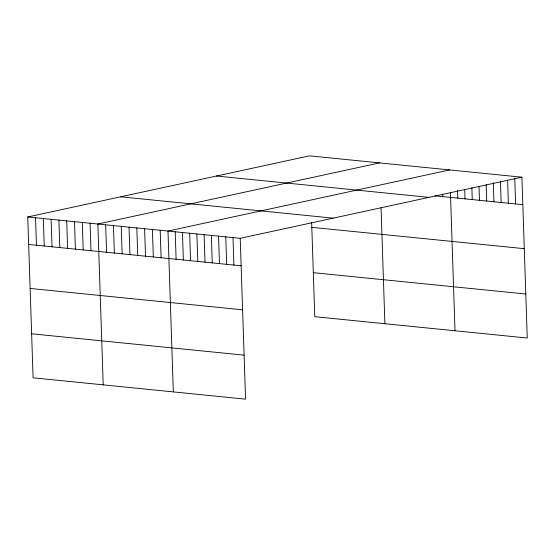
<?xml version="1.0" encoding="UTF-8"?>
<svg xmlns="http://www.w3.org/2000/svg" width="555" height="555" viewBox="0 0 555 555"><rect width="100%" height="100%" fill="white"/><g stroke="black" fill="none" stroke-linecap="round" stroke-linejoin="round"><path stroke-width="0.83" d="M521.915 177.191L240.225 238.317L245.56 399.156L33.085 377.809L27.75 216.977L309.44 155.844L521.915 177.191L527.25 338.023L314.775 316.683L311.653 222.534M379.558 162.893L97.867 224.019L103.202 384.851M449.675 169.934L167.985 231.06L173.32 391.892M435.002 195.846L522.824 204.67M216.485 176.018L428.96 197.365M120.706 196.803L333.18 218.15M311.813 227.335L524.288 248.675M27.75 216.977L240.225 238.317M313.318 272.671L525.793 294.018M28.659 244.45L241.134 265.796M30.123 288.461L242.597 309.808M31.628 333.798L244.096 355.144M514.749 178.183L515.602 203.942M507.61 180.035L508.38 203.22M500.443 181.027L501.151 202.492M493.305 182.873L493.929 201.763M486.166 184.725L486.707 201.042M479.027 186.577L479.478 200.313M471.861 187.569L472.256 199.592M464.722 189.422L465.035 198.863M457.556 190.407L457.813 198.135M450.417 192.259L455.01 330.766M442.71 194.056L442.793 196.63M381.049 207.972L384.892 323.725M233.003 237.596L233.912 265.075M225.774 236.867L226.69 264.346M218.552 236.146L219.461 263.618M211.33 235.417L212.239 262.897M204.101 234.689L205.017 262.168M196.879 233.967L197.788 261.44M189.657 233.239L190.566 260.718M182.428 232.517L183.344 259.99M175.207 231.789L176.115 259.268M160.194 230.276L161.103 257.756M152.403 229.499L153.312 256.972M144.612 228.715L145.521 256.195M136.821 227.932L137.73 255.411M129.031 227.148L129.939 254.627M121.24 226.364L122.149 253.843M113.449 225.587L114.358 253.059M105.658 224.803L106.567 252.275M90.076 223.235L90.985 250.714M82.286 222.451L83.195 249.93M74.495 221.674L75.404 249.146M66.704 220.89L67.613 248.362M58.913 220.106L59.822 247.585M51.122 219.322L52.031 246.802M43.332 218.538L44.24 246.018M35.541 217.754L36.45 245.234"/></g></svg>
